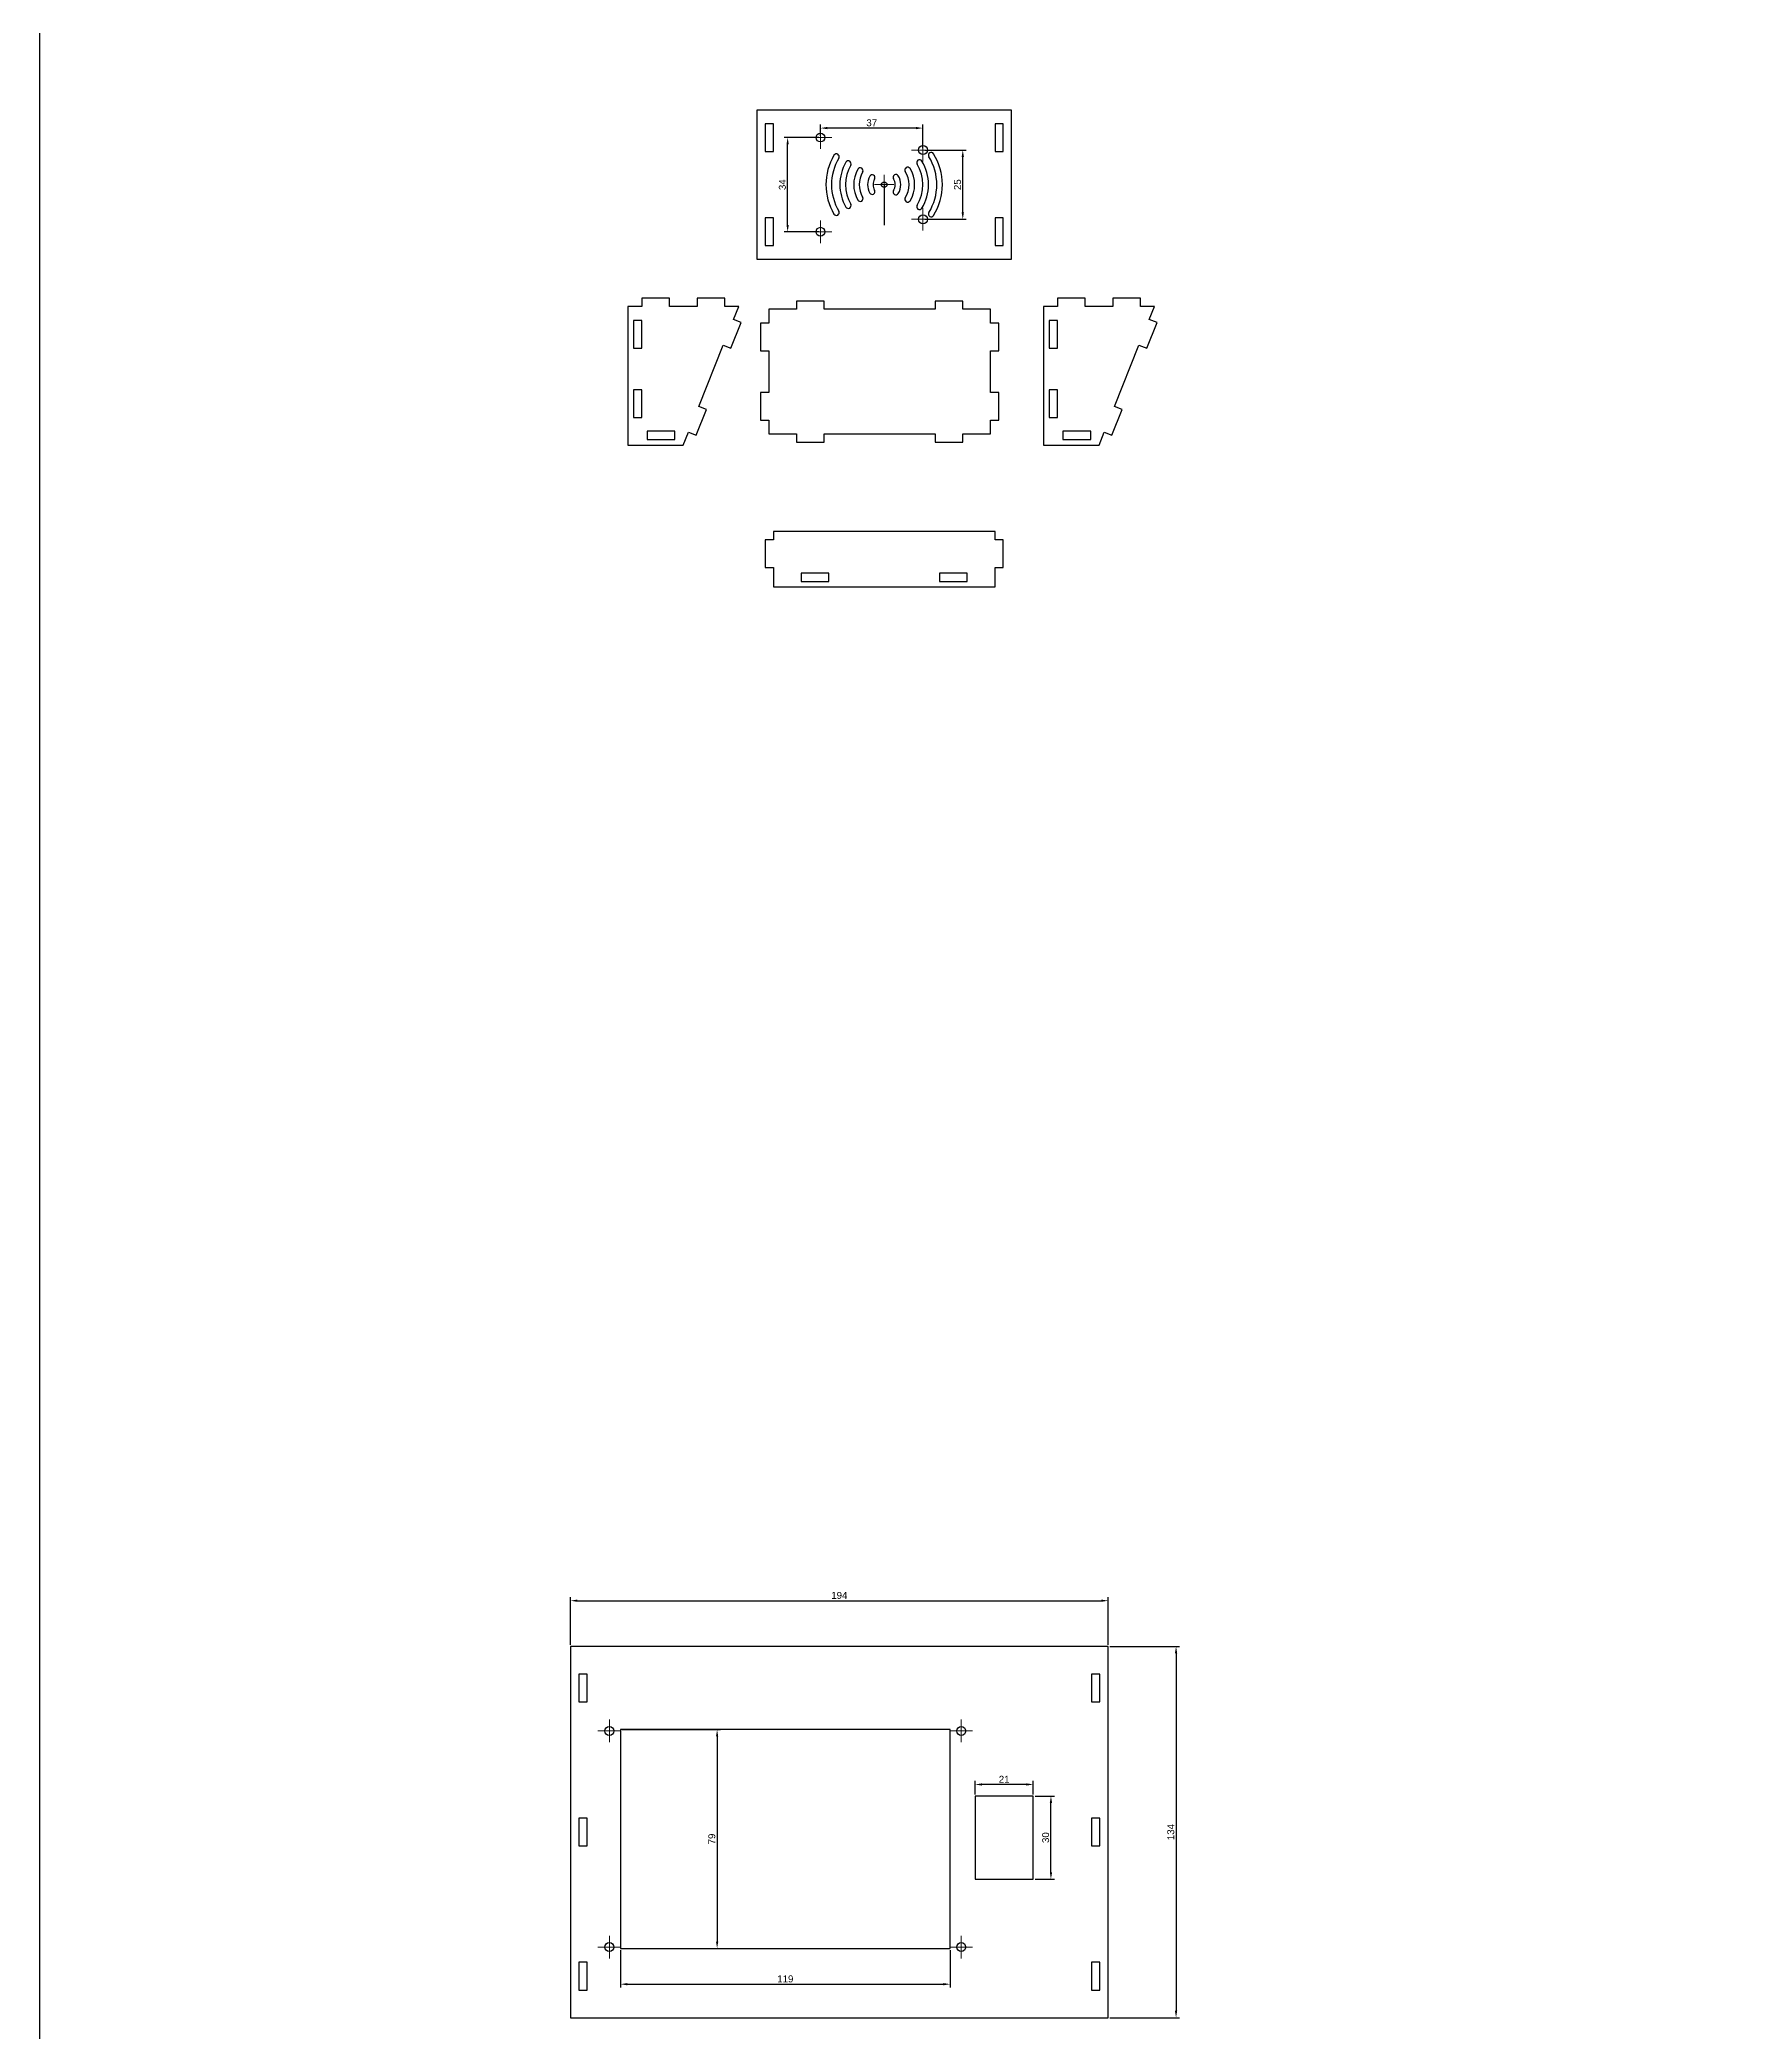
# Model space of a CAD drawing. Header units: millimetres. Extents: x 3605 to 6118, y -778 to 2197.
# Drawn here: x 3605 to 4221, y 759 to 1478 of the extents above; entities that cross this region are included whole.
import ezdxf

# ---------------------------------------------------------------- set-up
doc = ezdxf.new("R2010")
doc.units = ezdxf.units.MM
doc.styles.get("Standard").update_dxf_attribs({"font": 'arial.ttf'})
doc.dimstyles.new('ISO-25', dxfattribs={"dimtxt": 2.5, "dimasz": 2.5, "dimexe": 1.25, "dimexo": 0.625, "dimtad": 1, "dimtxsty": 'Standard', "dimcen": 2.5, "dimadec": 0, "dimazin": 0, "dimtfac": 1, "dimtmove": 0, "dimatfit": 3, "dimfxl": 1, "dimarcsym": 0})

# ---------------------------------------------------------------- blocks, each defined once
blk = doc.blocks.new('SW_CENTERMARKSYMBOL_14')
at = {"color": 0, "linetype": 'Continuous', "lineweight": 0}
for p, q in [((-0.5, 0), (-0.82, 0)), ((0, 0), (-0.5, 0)), ((0, 0.5), (0, 0.82)), ((0, 0), (0, 0.5)), ((0, 0), (0, -0.5)), ((0, 0), (0.5, 0)), ((0.5, 0), (0.82, 0)), ((0, -0.5), (0, -0.82))]:
    blk.add_line(p, q, dxfattribs=at)
blk = doc.blocks.new('SW_CENTERMARKSYMBOL_15')
at = {"color": 0, "linetype": 'Continuous', "lineweight": 0}
for p, q in [((-0.5, 0), (-0.82, 0)), ((0, 0), (-0.5, 0)), ((0, 0.5), (0, 0.82)), ((0, 0), (0, 0.5)), ((0, 0), (0, -0.5)), ((0, 0), (0.5, 0)), ((0.5, 0), (0.82, 0)), ((0, -0.5), (0, -0.82))]:
    blk.add_line(p, q, dxfattribs=at)
blk = doc.blocks.new('SW_CENTERMARKSYMBOL_16')
at = {"color": 0, "linetype": 'Continuous', "lineweight": 0}
for p, q in [((-0.5, 0), (-0.82, 0)), ((0, 0), (-0.5, 0)), ((0, 0.5), (0, 0.82)), ((0, 0), (0, 0.5)), ((0, 0), (0, -0.5)), ((0, 0), (0.5, 0)), ((0.5, 0), (0.82, 0)), ((0, -0.5), (0, -0.82))]:
    blk.add_line(p, q, dxfattribs=at)
blk = doc.blocks.new('SW_CENTERMARKSYMBOL_17')
at = {"color": 0, "linetype": 'Continuous', "lineweight": 0}
for p, q in [((-0.5, 0), (-0.82, 0)), ((0, 0), (-0.5, 0)), ((0, 0.5), (0, 0.82)), ((0, 0), (0, 0.5)), ((0, 0), (0, -0.5)), ((0, 0), (0.5, 0)), ((0.5, 0), (0.82, 0)), ((0, -0.5), (0, -0.82))]:
    blk.add_line(p, q, dxfattribs=at)
blk = doc.blocks.new('*D27')
at = {"color": 0, "lineweight": -2, "transparency": 16777216}
for p, q in [((3796.87, 898.95), (3796.87, 916.09)), ((3799.37, 914.84), (3988.37, 914.84)), ((3990.87, 898.95), (3990.87, 916.09))]:
    blk.add_line(p, q, dxfattribs=at)
at = {"color": 0, "transparency": 16777216}
for points in [[(3799.37, 915.26), (3799.37, 914.42), (3796.87, 914.84)], [(3988.37, 915.26), (3988.37, 914.42), (3990.87, 914.84)]]:
    blk.add_solid(points, dxfattribs=at)
at = {"layer": 'Defpoints', "color": 0, "transparency": 16777216}
for p in [(3990.87, 914.84), (3796.87, 898.33), (3990.87, 898.33)]:
    blk.add_point(p, dxfattribs=at)
at = {"color": 0, "transparency": 16777216, "insert": (3893.87, 916.74), "char_height": 2.5, "attachment_point": 5}
blk.add_mtext('194', dxfattribs=at)
blk = doc.blocks.new('*D34')
at = {"color": 0, "lineweight": -2, "transparency": 16777216}
for p, q in [((3991.49, 898.33), (4016.65, 898.33)), ((4015.4, 895.83), (4015.4, 766.83)), ((3991.49, 764.33), (4016.65, 764.33))]:
    blk.add_line(p, q, dxfattribs=at)
at = {"color": 0, "transparency": 16777216}
for points in [[(4014.98, 895.83), (4015.81, 895.83), (4015.4, 898.33)], [(4014.98, 766.83), (4015.81, 766.83), (4015.4, 764.33)]]:
    blk.add_solid(points, dxfattribs=at)
at = {"layer": 'Defpoints', "color": 0, "transparency": 16777216}
for p in [(3990.87, 898.33), (3990.87, 764.33), (4015.4, 764.33)]:
    blk.add_point(p, dxfattribs=at)
at = {"color": 0, "transparency": 16777216, "insert": (4013.49, 831.33), "char_height": 2.5, "attachment_point": 5, "rotation": 90}
blk.add_mtext('134', dxfattribs=at)
blk = doc.blocks.new('*D44')
at = {"color": 0, "lineweight": -2, "transparency": 16777216}
for p, q in [((3814.87, 788.7), (3814.87, 775.18)), ((3933.87, 788.7), (3933.87, 775.18)), ((3817.37, 776.43), (3931.37, 776.43))]:
    blk.add_line(p, q, dxfattribs=at)
at = {"color": 0, "transparency": 16777216}
for points in [[(3817.37, 776.84), (3817.37, 776.01), (3814.87, 776.43)], [(3931.37, 776.84), (3931.37, 776.01), (3933.87, 776.43)]]:
    blk.add_solid(points, dxfattribs=at)
at = {"layer": 'Defpoints', "color": 0, "transparency": 16777216}
for p in [(3814.87, 789.33), (3933.87, 789.33), (3933.87, 776.43)]:
    blk.add_point(p, dxfattribs=at)
at = {"color": 0, "transparency": 16777216, "insert": (3874.37, 778.33), "char_height": 2.5, "attachment_point": 5}
blk.add_mtext('119', dxfattribs=at)
blk = doc.blocks.new('*D45')
at = {"color": 0, "lineweight": -2, "transparency": 16777216}
for p, q in [((3815.49, 868.33), (3851.01, 868.33)), ((3849.76, 865.83), (3849.76, 791.83)), ((3815.49, 789.33), (3851.01, 789.33))]:
    blk.add_line(p, q, dxfattribs=at)
at = {"color": 0, "transparency": 16777216}
for points in [[(3849.34, 865.83), (3850.18, 865.83), (3849.76, 868.33)], [(3849.34, 791.83), (3850.18, 791.83), (3849.76, 789.33)]]:
    blk.add_solid(points, dxfattribs=at)
at = {"layer": 'Defpoints', "color": 0, "transparency": 16777216}
for p in [(3814.87, 868.33), (3814.87, 789.33), (3849.76, 789.33)]:
    blk.add_point(p, dxfattribs=at)
at = {"color": 0, "transparency": 16777216, "insert": (3847.86, 828.83), "char_height": 2.5, "attachment_point": 5, "rotation": 90}
blk.add_mtext('79', dxfattribs=at)
blk = doc.blocks.new('*D46')
at = {"color": 0, "lineweight": -2, "transparency": 16777216}
for p, q in [((3942.87, 844.95), (3942.87, 849.77)), ((3963.87, 844.95), (3963.87, 849.77)), ((3961.37, 848.52), (3945.37, 848.52))]:
    blk.add_line(p, q, dxfattribs=at)
at = {"color": 0, "transparency": 16777216}
for points in [[(3945.37, 848.93), (3945.37, 848.1), (3942.87, 848.52)], [(3961.37, 848.93), (3961.37, 848.1), (3963.87, 848.52)]]:
    blk.add_solid(points, dxfattribs=at)
at = {"layer": 'Defpoints', "color": 0, "transparency": 16777216}
for p in [(3942.87, 848.52), (3942.87, 844.33), (3963.87, 844.33)]:
    blk.add_point(p, dxfattribs=at)
at = {"color": 0, "transparency": 16777216, "insert": (3953.37, 850.4), "char_height": 2.5, "attachment_point": 5}
blk.add_mtext('21', dxfattribs=at)
blk = doc.blocks.new('*D47')
at = {"color": 0, "lineweight": -2, "transparency": 16777216}
for p, q in [((3964.49, 844.33), (3971.49, 844.33)), ((3970.24, 816.83), (3970.24, 841.83)), ((3964.49, 814.33), (3971.49, 814.33))]:
    blk.add_line(p, q, dxfattribs=at)
at = {"color": 0, "transparency": 16777216}
for points in [[(3969.83, 841.83), (3970.66, 841.83), (3970.24, 844.33)], [(3969.83, 816.83), (3970.66, 816.83), (3970.24, 814.33)]]:
    blk.add_solid(points, dxfattribs=at)
at = {"layer": 'Defpoints', "color": 0, "transparency": 16777216}
for p in [(3963.87, 844.33), (3970.24, 844.33), (3963.87, 814.33)]:
    blk.add_point(p, dxfattribs=at)
at = {"color": 0, "transparency": 16777216, "insert": (3968.34, 829.33), "char_height": 2.5, "attachment_point": 5, "rotation": 90}
blk.add_mtext('30', dxfattribs=at)
blk = doc.blocks.new('SW_CENTERMARKSYMBOL_9')
at = {"color": 0, "linetype": 'Continuous', "lineweight": 0}
for p, q in [((-0.5, 0), (-0.7, 0)), ((0, 0), (-0.5, 0)), ((0, 0.5), (0, 0.7)), ((0, 0), (0, 0.5)), ((0, 0), (0.5, 0)), ((0, 0), (0, -0.5)), ((0.5, 0), (0.7, 0)), ((0, -0.5), (0, -0.7))]:
    blk.add_line(p, q, dxfattribs=at)
blk = doc.blocks.new('SW_CENTERMARKSYMBOL_10')
at = {"color": 0, "linetype": 'Continuous', "lineweight": 0}
for p, q in [((-0.5, 0), (-0.82, 0)), ((0, 0), (-0.5, 0)), ((0, 0.5), (0, 0.82)), ((0, 0), (0, 0.5)), ((0, 0), (0.5, 0)), ((0, 0), (0, -0.5)), ((0.5, 0), (0.82, 0)), ((0, -0.5), (0, -0.82))]:
    blk.add_line(p, q, dxfattribs=at)
blk = doc.blocks.new('SW_CENTERMARKSYMBOL_12')
at = {"color": 0, "linetype": 'Continuous', "lineweight": 0}
for p, q in [((-0.5, 0), (-0.82, 0)), ((0, 0), (-0.5, 0)), ((0, 0.5), (0, 0.82)), ((0, 0), (0, 0.5)), ((0, 0), (0.5, 0)), ((0, 0), (0, -0.5)), ((0.5, 0), (0.82, 0)), ((0, -0.5), (0, -0.82))]:
    blk.add_line(p, q, dxfattribs=at)
blk = doc.blocks.new('*D48')
at = {"color": 0, "lineweight": -2, "transparency": 16777216}
for p, q in [((3886.43, 1442.93), (3873.96, 1442.93)), ((3875.21, 1411.43), (3875.21, 1440.43)), ((3886.43, 1408.93), (3873.96, 1408.93))]:
    blk.add_line(p, q, dxfattribs=at)
at = {"color": 0, "transparency": 16777216}
for points in [[(3874.79, 1440.43), (3875.63, 1440.43), (3875.21, 1442.93)], [(3874.79, 1411.43), (3875.63, 1411.43), (3875.21, 1408.93)]]:
    blk.add_solid(points, dxfattribs=at)
at = {"layer": 'Defpoints', "color": 0, "transparency": 16777216}
for p in [(3875.21, 1442.93), (3887.06, 1442.93), (3887.06, 1408.93)]:
    blk.add_point(p, dxfattribs=at)
at = {"color": 0, "transparency": 16777216, "insert": (3873.31, 1425.93), "char_height": 2.5, "attachment_point": 5, "rotation": 90}
blk.add_mtext('34', dxfattribs=at)
blk = doc.blocks.new('*D49')
at = {"color": 0, "lineweight": -2, "transparency": 16777216}
for p, q in [((3887.06, 1443.56), (3887.06, 1447.6)), ((3921.56, 1446.35), (3889.56, 1446.35)), ((3924.06, 1439.06), (3924.06, 1447.6))]:
    blk.add_line(p, q, dxfattribs=at)
at = {"color": 0, "transparency": 16777216}
for points in [[(3889.56, 1446.77), (3889.56, 1445.94), (3887.06, 1446.35)], [(3921.56, 1446.77), (3921.56, 1445.94), (3924.06, 1446.35)]]:
    blk.add_solid(points, dxfattribs=at)
at = {"layer": 'Defpoints', "color": 0, "transparency": 16777216}
for p in [(3887.06, 1446.35), (3887.06, 1442.93), (3924.06, 1438.43)]:
    blk.add_point(p, dxfattribs=at)
at = {"color": 0, "transparency": 16777216, "insert": (3905.56, 1448.25), "char_height": 2.5, "attachment_point": 5}
blk.add_mtext('37', dxfattribs=at)
blk = doc.blocks.new('*D50')
at = {"color": 0, "lineweight": -2, "transparency": 16777216}
for p, q in [((3924.68, 1438.43), (3939.68, 1438.43)), ((3938.43, 1415.93), (3938.43, 1435.93)), ((3924.68, 1413.43), (3939.68, 1413.43))]:
    blk.add_line(p, q, dxfattribs=at)
at = {"color": 0, "transparency": 16777216}
for points in [[(3938.01, 1435.93), (3938.84, 1435.93), (3938.43, 1438.43)], [(3938.01, 1415.93), (3938.84, 1415.93), (3938.43, 1413.43)]]:
    blk.add_solid(points, dxfattribs=at)
at = {"layer": 'Defpoints', "color": 0, "transparency": 16777216}
for p in [(3924.06, 1438.43), (3938.43, 1438.43), (3924.06, 1413.43)]:
    blk.add_point(p, dxfattribs=at)
at = {"color": 0, "transparency": 16777216, "insert": (3936.53, 1425.93), "char_height": 2.5, "attachment_point": 5, "rotation": 90}
blk.add_mtext('25', dxfattribs=at)

msp = doc.modelspace()

# ---------------------------------------------------------------- linework, layer by layer
at = {"color": 7, "linetype": 'Continuous', "lineweight": 25}
for p, q in [((3956.058, 1452.86), (3864.058, 1452.86)), ((3864.058, 1452.86), (3864.058, 1399.01)), ((3956.058, 1399.01), (3956.058, 1452.86)), ((3870.058, 1447.86), (3867.058, 1447.86)), ((3867.058, 1447.86), (3867.058, 1437.86)), ((3870.058, 1437.86), (3870.058, 1447.86)), ((3950.058, 1447.86), (3950.058, 1437.86)), ((3953.058, 1447.86), (3950.058, 1447.86)), ((3953.058, 1437.86), (3953.058, 1447.86)), ((3867.058, 1437.86), (3870.058, 1437.86)), ((3950.058, 1437.86), (3953.058, 1437.86)), ((3870.058, 1414.01), (3867.058, 1414.01)), ((3867.058, 1414.01), (3867.058, 1404.01)), ((3870.058, 1404.01), (3870.058, 1414.01)), ((3950.058, 1414.01), (3950.058, 1404.01)), ((3953.058, 1414.01), (3950.058, 1414.01)), ((3953.058, 1404.01), (3953.058, 1414.01)), ((3867.058, 1404.01), (3870.058, 1404.01)), ((3950.058, 1404.01), (3953.058, 1404.01)), ((3864.058, 1399.01), (3956.058, 1399.01)), ((3822.54, 1381.939), (3817.54, 1381.939)), ((3817.54, 1381.939), (3817.54, 1331.939)), ((3822.54, 1384.939), (3822.54, 1381.939)), ((3832.54, 1384.939), (3822.54, 1384.939)), ((3832.54, 1381.939), (3832.54, 1384.939)), ((3842.54, 1381.939), (3832.54, 1381.939)), ((3842.54, 1384.939), (3842.54, 1381.939)), ((3852.54, 1384.939), (3842.54, 1384.939)), ((3852.54, 1381.939), (3852.54, 1384.939)), ((3857.54, 1381.939), (3852.54, 1381.939)), ((3855.684, 1377.297), (3857.54, 1381.939)), ((3868.428, 1380.939), (3868.428, 1375.939)), ((3878.428, 1380.939), (3868.428, 1380.939)), ((3878.428, 1383.939), (3878.428, 1380.939)), ((3888.428, 1383.939), (3878.428, 1383.939)), ((3888.428, 1380.939), (3888.428, 1383.939)), ((3928.428, 1380.939), (3888.428, 1380.939)), ((3928.428, 1383.939), (3928.428, 1380.939)), ((3938.428, 1383.939), (3928.428, 1383.939)), ((3938.428, 1380.939), (3938.428, 1383.939)), ((3948.428, 1380.939), (3938.428, 1380.939)), ((3948.428, 1375.939), (3948.428, 1380.939)), ((3972.591, 1381.939), (3967.591, 1381.939)), ((3967.591, 1381.939), (3967.591, 1331.939)), ((3972.591, 1384.939), (3972.591, 1381.939)), ((3982.591, 1384.939), (3972.591, 1384.939)), ((3982.591, 1381.939), (3982.591, 1384.939)), ((3992.591, 1381.939), (3982.591, 1381.939)), ((3992.591, 1384.939), (3992.591, 1381.939)), ((4002.591, 1384.939), (3992.591, 1384.939)), ((4002.591, 1381.939), (4002.591, 1384.939)), ((4007.591, 1381.939), (4002.591, 1381.939)), ((4005.734, 1377.297), (4007.591, 1381.939)), ((3819.54, 1376.939), (3819.54, 1366.939)), ((3822.54, 1376.939), (3819.54, 1376.939)), ((3822.54, 1366.939), (3822.54, 1376.939)), ((3854.755, 1366.898), (3858.469, 1376.183)), ((3858.469, 1376.183), (3855.684, 1377.297)), ((3865.428, 1375.939), (3865.428, 1365.939)), ((3868.428, 1375.939), (3865.428, 1375.939)), ((3951.428, 1375.939), (3948.428, 1375.939)), ((3951.428, 1365.939), (3951.428, 1375.939)), ((3969.591, 1376.939), (3969.591, 1366.939)), ((3972.591, 1376.939), (3969.591, 1376.939)), ((3972.591, 1366.939), (3972.591, 1376.939)), ((4004.805, 1366.898), (4008.519, 1376.183)), ((4008.519, 1376.183), (4005.734, 1377.297)), ((3819.54, 1366.939), (3822.54, 1366.939)), ((3843.111, 1345.866), (3851.97, 1368.012)), ((3851.97, 1368.012), (3854.755, 1366.898)), ((3969.591, 1366.939), (3972.591, 1366.939)), ((3993.162, 1345.866), (4002.02, 1368.012)), ((4002.02, 1368.012), (4004.805, 1366.898)), ((3865.428, 1365.939), (3868.428, 1365.939)), ((3868.428, 1365.939), (3868.428, 1350.939)), ((3948.428, 1365.939), (3951.428, 1365.939)), ((3948.428, 1350.939), (3948.428, 1365.939)), ((3819.54, 1351.939), (3819.54, 1341.939)), ((3822.54, 1351.939), (3819.54, 1351.939)), ((3822.54, 1341.939), (3822.54, 1351.939)), ((3969.591, 1351.939), (3969.591, 1341.939)), ((3972.591, 1351.939), (3969.591, 1351.939)), ((3972.591, 1341.939), (3972.591, 1351.939)), ((3842.183, 1335.468), (3845.897, 1344.752)), ((3845.897, 1344.752), (3843.111, 1345.866)), ((3865.428, 1350.939), (3865.428, 1340.939)), ((3868.428, 1350.939), (3865.428, 1350.939)), ((3951.428, 1350.939), (3948.428, 1350.939)), ((3951.428, 1340.939), (3951.428, 1350.939)), ((3992.233, 1335.468), (3995.947, 1344.752)), ((3995.947, 1344.752), (3993.162, 1345.866)), ((3819.54, 1341.939), (3822.54, 1341.939)), ((3865.428, 1340.939), (3868.428, 1340.939)), ((3868.428, 1340.939), (3868.428, 1335.939)), ((3948.428, 1340.939), (3951.428, 1340.939)), ((3948.428, 1335.939), (3948.428, 1340.939)), ((3969.591, 1341.939), (3972.591, 1341.939)), ((3817.54, 1331.939), (3837.54, 1331.939)), ((3824.54, 1336.939), (3824.54, 1333.939)), ((3834.54, 1336.939), (3824.54, 1336.939)), ((3824.54, 1333.939), (3834.54, 1333.939)), ((3834.54, 1333.939), (3834.54, 1336.939)), ((3837.54, 1331.939), (3839.397, 1336.582)), ((3839.397, 1336.582), (3842.183, 1335.468)), ((3868.428, 1335.939), (3878.428, 1335.939)), ((3878.428, 1335.939), (3878.428, 1332.939)), ((3878.428, 1332.939), (3888.428, 1332.939)), ((3888.428, 1335.939), (3928.428, 1335.939)), ((3888.428, 1332.939), (3888.428, 1335.939)), ((3928.428, 1335.939), (3928.428, 1332.939)), ((3928.428, 1332.939), (3938.428, 1332.939)), ((3938.428, 1335.939), (3948.428, 1335.939)), ((3938.428, 1332.939), (3938.428, 1335.939)), ((3967.591, 1331.939), (3987.591, 1331.939)), ((3974.591, 1336.939), (3974.591, 1333.939)), ((3984.591, 1336.939), (3974.591, 1336.939)), ((3974.591, 1333.939), (3984.591, 1333.939)), ((3984.591, 1333.939), (3984.591, 1336.939)), ((3987.591, 1331.939), (3989.448, 1336.582)), ((3989.448, 1336.582), (3992.233, 1335.468)), ((3867.058, 1297.722), (3867.058, 1287.722)), ((3870.058, 1297.722), (3867.058, 1297.722)), ((3870.058, 1300.722), (3870.058, 1297.722)), ((3950.058, 1300.722), (3870.058, 1300.722)), ((3950.058, 1297.722), (3950.058, 1300.722)), ((3953.058, 1297.722), (3950.058, 1297.722)), ((3953.058, 1287.722), (3953.058, 1297.722)), ((3867.058, 1287.722), (3870.058, 1287.722)), ((3870.058, 1287.722), (3870.058, 1280.722)), ((3950.058, 1287.722), (3953.058, 1287.722)), ((3950.058, 1280.722), (3950.058, 1287.722)), ((3870.058, 1280.722), (3950.058, 1280.722)), ((3890.058, 1285.722), (3880.058, 1285.722)), ((3880.058, 1285.722), (3880.058, 1282.722)), ((3880.058, 1282.722), (3890.058, 1282.722)), ((3890.058, 1282.722), (3890.058, 1285.722)), ((3940.058, 1285.722), (3930.058, 1285.722)), ((3930.058, 1285.722), (3930.058, 1282.722)), ((3930.058, 1282.722), (3940.058, 1282.722)), ((3940.058, 1282.722), (3940.058, 1285.722)), ((3990.867, 898.329), (3796.867, 898.329)), ((3796.867, 898.329), (3796.867, 764.329)), ((3990.867, 764.329), (3990.867, 898.329)), ((3802.867, 888.329), (3799.867, 888.329)), ((3799.867, 888.329), (3799.867, 878.329)), ((3802.867, 878.329), (3802.867, 888.329)), ((3987.867, 888.329), (3984.867, 888.329)), ((3984.867, 888.329), (3984.867, 878.329)), ((3987.867, 878.329), (3987.867, 888.329)), ((3799.867, 878.329), (3802.867, 878.329)), ((3984.867, 878.329), (3987.867, 878.329)), ((3933.867, 868.329), (3814.867, 868.329)), ((3814.867, 868.329), (3814.867, 789.329)), ((3933.867, 789.329), (3933.867, 868.329)), ((3963.867, 844.329), (3942.867, 844.329)), ((3942.867, 844.329), (3942.867, 814.329)), ((3963.867, 814.329), (3963.867, 844.329)), ((3802.867, 836.329), (3799.867, 836.329)), ((3799.867, 836.329), (3799.867, 826.329)), ((3802.867, 826.329), (3802.867, 836.329)), ((3987.867, 836.329), (3984.867, 836.329)), ((3984.867, 836.329), (3984.867, 826.329)), ((3987.867, 826.329), (3987.867, 836.329)), ((3799.867, 826.329), (3802.867, 826.329)), ((3984.867, 826.329), (3987.867, 826.329)), ((3942.867, 814.329), (3963.867, 814.329)), ((3802.867, 784.329), (3799.867, 784.329)), ((3799.867, 784.329), (3799.867, 774.329)), ((3802.867, 774.329), (3802.867, 784.329)), ((3814.867, 789.329), (3933.867, 789.329)), ((3987.867, 784.329), (3984.867, 784.329)), ((3984.867, 784.329), (3984.867, 774.329)), ((3987.867, 774.329), (3987.867, 784.329)), ((3799.867, 774.329), (3802.867, 774.329)), ((3984.867, 774.329), (3987.867, 774.329)), ((3796.867, 764.329), (3990.867, 764.329))]:
    msp.add_line(p, q, dxfattribs=at)
msp.add_line((3910.058, 1425.935), (3910.058, 1411.309))
msp.add_lwpolyline([(3605.331, 2197.285), (6118.409, 2197.285), (6118.409, -777.524), (3605.331, -777.524)], close=True)
for centre, radius in [((3887.058, 1442.935), 1.6), ((3924.058, 1438.435), 1.6), ((3910.058, 1425.935), 1), ((3887.058, 1408.935), 1.6), ((3924.058, 1413.435), 1.6), ((3810.867, 867.829), 1.6), ((3937.867, 867.829), 1.6), ((3810.867, 789.829), 1.6), ((3937.867, 789.829), 1.6)]:
    msp.add_circle(centre, radius, dxfattribs=at)
for centre, radius, start, end in [((3910.058, 1425.935), 21, 149.658448, 210.341552), ((3910.058, 1425.935), 19, 149.658448, 210.341552), ((3892.797, 1436.038), 1, 329.658448, 149.658448), ((3910.058, 1425.935), 16, 149.658448, 210.341552), ((3910.058, 1425.935), 14, 149.658448, 210.341552), ((3897.113, 1433.512), 1, 329.658448, 149.658448), ((3910.058, 1425.935), 11, 149.658448, 210.341552), ((3901.428, 1430.986), 1, 329.658448, 149.658448), ((3918.534, 1431.242), 1, 32.053267, 212.053267), ((3910.058, 1425.935), 11, 327.946733, 32.053267), ((3922.771, 1433.895), 1, 32.053267, 212.053267), ((3910.058, 1425.935), 14, 327.946733, 32.053267), ((3910.058, 1425.935), 16, 327.946733, 32.053267), ((3927.009, 1436.549), 1, 32.053267, 212.053267), ((3910.058, 1425.935), 19, 327.946733, 32.053267), ((3910.058, 1425.935), 21, 327.946733, 32.053267), ((3910.058, 1425.935), 9, 149.658448, 210.341552), ((3910.058, 1425.935), 6, 149.658448, 210.341552), ((3905.743, 1428.46), 1, 329.658448, 149.658448), ((3905.743, 1423.409), 1, 210.341552, 30.341552), ((3910.058, 1425.935), 4, 149.658448, 210.341552), ((3914.296, 1428.588), 1, 32.053267, 212.053267), ((3914.296, 1423.281), 1, 147.946733, 327.946733), ((3910.058, 1425.935), 4, 327.946733, 32.053267), ((3910.058, 1425.935), 6, 327.946733, 32.053267), ((3910.058, 1425.935), 9, 327.946733, 32.053267), ((3897.113, 1418.357), 1, 210.341552, 30.341552), ((3901.428, 1420.883), 1, 210.341552, 30.341552), ((3918.534, 1420.628), 1, 147.946733, 327.946733), ((3922.771, 1417.974), 1, 147.946733, 327.946733), ((3892.797, 1415.832), 1, 210.341552, 30.341552), ((3927.009, 1415.321), 1, 147.946733, 327.946733)]:
    msp.add_arc(centre, radius, start, end, dxfattribs=at)

# ---------------------------------------------------------------- block references
at = {"color": 7, "linetype": 'Continuous', "lineweight": 0, "yscale": 5, "zscale": 5, "rotation": 90}
for name, p, xscale in [('SW_CENTERMARKSYMBOL_10', (3887.058, 1442.935), 5), ('SW_CENTERMARKSYMBOL_12', (3924.058, 1438.435), -5), ('SW_CENTERMARKSYMBOL_9', (3910.058, 1425.935), 5), ('SW_CENTERMARKSYMBOL_12', (3924.058, 1413.435), 5), ('SW_CENTERMARKSYMBOL_10', (3887.058, 1408.935), -5)]:
    msp.add_blockref(name, p, dxfattribs=dict(at, xscale=xscale))
at = {"color": 7, "linetype": 'Continuous', "lineweight": 0, "xscale": 5, "yscale": 5, "zscale": 5}
for name, p in [('SW_CENTERMARKSYMBOL_14', (3810.867, 867.829)), ('SW_CENTERMARKSYMBOL_15', (3937.867, 867.829)), ('SW_CENTERMARKSYMBOL_17', (3810.867, 789.829)), ('SW_CENTERMARKSYMBOL_16', (3937.867, 789.829))]:
    msp.add_blockref(name, p, dxfattribs=at)

# ---------------------------------------------------------------- dimensions: what is measured, and where the dimension line sits
for base, p1, p2, angle, picture, middle in [((3887.058, 1446.352), (3924.058, 1438.435), (3887.058, 1442.935), 180, '*D49', (3905.558, 1446.352)), ((3938.427, 1438.435), (3924.058, 1413.435), (3924.058, 1438.435), 90, '*D50', (3938.427, 1425.935))]:
    dim = msp.add_linear_dim(base=base, p1=p1, p2=p2, angle=angle, dimstyle='ISO-25')
    dim.commit()
    dim.dimension.update_dxf_attribs({"geometry": picture, "text_midpoint": middle, "dimtype": 160})
for base, p1, p2, picture, middle in [((3875.211, 1442.935), (3887.058, 1408.935), (3887.058, 1442.935), '*D48', (3873.308, 1425.935)), ((4015.397, 764.329), (3990.867, 898.329), (3990.867, 764.329), '*D34', (4013.495, 831.329)), ((3849.76, 789.329), (3814.867, 868.329), (3814.867, 789.329), '*D45', (3847.859, 828.829)), ((3970.243, 844.329), (3963.867, 814.329), (3963.867, 844.329), '*D47', (3968.341, 829.329))]:
    dim = msp.add_linear_dim(base=base, p1=p1, p2=p2, angle=90, dimstyle='ISO-25')
    dim.commit()
    dim.dimension.update_dxf_attribs({"geometry": picture, "text_midpoint": middle})
for base, p1, p2, picture, middle in [((3990.867, 914.84), (3796.867, 898.329), (3990.867, 898.329), '*D27', (3893.867, 916.741)), ((3942.867, 848.517), (3963.867, 844.329), (3942.867, 844.329), '*D46', (3953.367, 850.397)), ((3933.867, 776.427), (3814.867, 789.329), (3933.867, 789.329), '*D44', (3874.367, 778.329))]:
    dim = msp.add_linear_dim(base=base, p1=p1, p2=p2, dimstyle='ISO-25')
    dim.commit()
    dim.dimension.update_dxf_attribs({"geometry": picture, "text_midpoint": middle})

doc.saveas('drawing.dxf')
